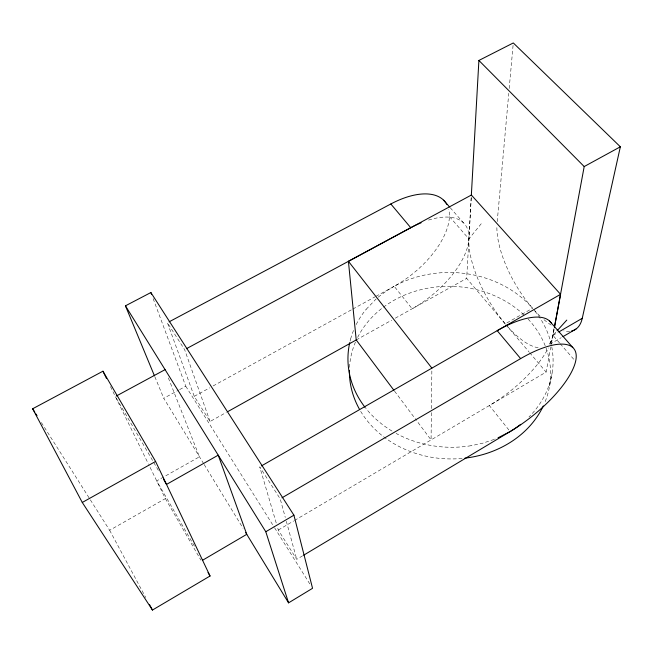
<?xml version="1.0" encoding="UTF-8"?>
<svg xmlns="http://www.w3.org/2000/svg" width="653" height="653" viewBox="0 0 653 653"><rect width="100%" height="100%" fill="white"/><g stroke="black" fill="none" stroke-linecap="round" stroke-linejoin="round"><path stroke-width="0.49" stroke-dasharray="3.27 2.45" d="M431.38 412.606L431.07 439.902L417.071 421.209M431.429 408.566L431.862 370.145M471.213 197.737L468.903 238.908A70.81 27.189 60.2 0 0 505.242 323.872L532.538 308.249M505.242 323.872L466.675 278.382L471.384 195.043M497.227 221.596L508.76 93.346M509.193 88.514L513.119 44.902M294.487 520.482L546.112 372.071L550.716 347.282M551.459 343.315L554.234 328.361M549.287 343.919A70.81 27.189 60.2 0 0 552.928 335.381L554.291 328.026M549.606 385.85L552.103 373.083M350.09 341.078L350.62 339.029M481.228 223.742L468.903 238.908L449.419 216.543M366.137 309.326L376.128 298.943M559.605 343.029L552.928 335.373L555.776 332.23M378.169 297.18L385.996 291.271L394.028 286.341M277.778 528.277L278.3 530.04L296.723 559.343L302.755 555.727M278.3 530.04L293.638 520.988M549.883 344.278L561.196 337.674M552.928 335.373L558.103 332.361M41.384 422.556L109.647 530.277L165.38 498.582L148.713 464.577M210.062 421.495L184.636 349.665L167.388 322.737L194.251 396.338L210.062 421.495L226.338 412.418M356.22 339.952L391.727 320.166M395.277 318.182L466.675 278.382M194.251 396.338L209.686 387.841M213.098 385.964L351.959 309.53M352.824 309.057L375.083 296.805M375.932 296.331L394.192 286.283A68.965 35.172 -39.6 0 0 448.717 209.319M203.671 463.695L163.764 398.265L178.726 390.086M179.608 389.604L185.77 386.233L153.014 298.274M494.615 439.232L495.186 439.004M494.035 439.461L482.779 443.167L471.066 445.713M450.244 207.752L463.516 222.885M560.266 343.796L574.942 360.644M505.912 324.663L528.979 351.861M529.64 352.644L546.112 372.071M508.883 429.984L489.35 405.537A74.458 28.732 -38.5 0 0 548.349 347.943M394.559 391.147L416.467 420.401M185.77 386.233L274.08 526.987M274.627 527.853L310.379 584.843M204.201 464.552L243.087 528.293M158.328 470.364L115.361 396.542L148.264 463.671M194.406 546.145L156.712 480.91L199.467 456.798L167.707 376.275M165.38 498.582L200.912 560.176M109.647 530.277L145.717 597.495M110.479 386.592L114.912 395.636M154.859 376.797L163.764 398.265M276.211 522.931L259.731 466.895L280.202 498.851L285.263 517.388M286.341 521.331L296.723 559.343M553.262 328.826A74.458 28.732 -38.5 0 1 549.94 344.613M538.17 347.714A70.81 27.189 60.2 0 1 507.65 326.631M428.548 220.077A69.993 34.062 -39.4 0 1 468.356 243.381A69.993 34.062 -39.4 0 1 412.141 308.787L394.192 286.283A102.603 87.388 2.1 0 1 532.562 308.232M569.702 331.308A70.336 29.05 60.2 0 1 563.694 330.834M551.189 325.096A70.336 29.05 60.2 0 1 543.925 319.611M539.99 316.06A70.336 29.05 60.2 0 1 496.925 225.399M528.106 319.08A100.627 86.294 2.4 0 1 544.447 403.391M462.055 458.447A100.627 86.294 2.4 0 1 360.105 410.378M349.51 367.419A100.627 86.294 2.4 0 1 355.575 341.805M357.656 337.356A100.627 86.294 2.4 0 1 524.914 315.832M534.913 311.032A102.603 87.388 2.1 0 1 528.971 416.973M471.001 445.721A102.603 87.388 2.1 0 1 429.821 445.264L424.05 444.056A102.603 87.388 2.1 0 1 396.118 433.421M391.98 431.045A102.603 87.388 2.1 0 1 365.786 408.264M350.637 338.956A102.603 87.388 2.1 0 1 354.016 329.259M356.187 324.565A102.603 87.388 2.1 0 1 366.178 309.269"/><path stroke-width="0.98" d="M431.886 368.129L348.416 261.306L471.384 195.043L560.56 294.323L554.421 327.365M471.319 195.712L478.894 60.46L513.291 42.951L620.35 146.794L582.256 318.305A70.336 29.05 60.2 0 1 571.506 331.03M554.446 327.194L584.198 166.556L620.35 146.794M349.747 342.547L349.494 343.731A102.603 87.388 2.1 0 0 365.174 407.496M557.099 330.769L566.78 320.092M245.716 532.603L288.569 602.858L312.55 588.304L293.915 515.193L150.876 292.536L125.441 305.833L154.475 375.859M303.621 555.213L510.14 431.56A102.603 87.388 2.1 0 0 520.661 424.352M152.451 610.049L210.046 576.011L155.594 461.451L102.945 371.214L32.65 408.77L82.278 502.467L152.451 610.049L149.561 604.67M288.569 602.858L265.795 531.738L293.915 515.193M202.561 560.258L246.761 534.325L218.224 455.165L166.515 484.42L163.446 479.147M281.965 497.823L520.637 358.603A75.666 27.132 -38.3 0 1 576.003 359.264A75.666 27.132 -38.3 0 1 510.14 431.56L498.035 437.812M562.935 336.662L575.987 329.039M558.968 331.863L582.256 318.305M261.453 465.907L560.56 294.323M82.278 502.467L155.594 461.451M227.962 411.512L356.22 339.952L348.416 261.306M186.399 348.71L410.753 227.717A69.993 34.062 -39.4 0 1 421.112 222.787M116.25 396.061L165.087 369.639M169.111 321.823L390.829 203.973A68.965 35.172 -39.6 0 1 446.807 204.389M478.894 60.46L584.198 166.556M443.607 200.177L449.574 206.993M549.548 321.023L572.82 347.567M390.829 203.973L410.753 227.717M520.637 358.603L497.178 330.663A74.458 28.732 -38.5 0 1 551.401 323.259M356.22 339.952L393.947 390.331M32.65 408.77L34.838 412.214M35.923 413.937L37.017 415.659M125.441 305.833L265.795 531.738M208.021 572.493L210.046 576.011M102.945 371.214L106.488 378.454M150.876 292.536L151.586 294.446M543.32 405.905A100.627 86.294 2.4 0 1 464.912 458.153M359.64 409.562A100.627 86.294 2.4 0 1 349.412 370.341"/></g></svg>
